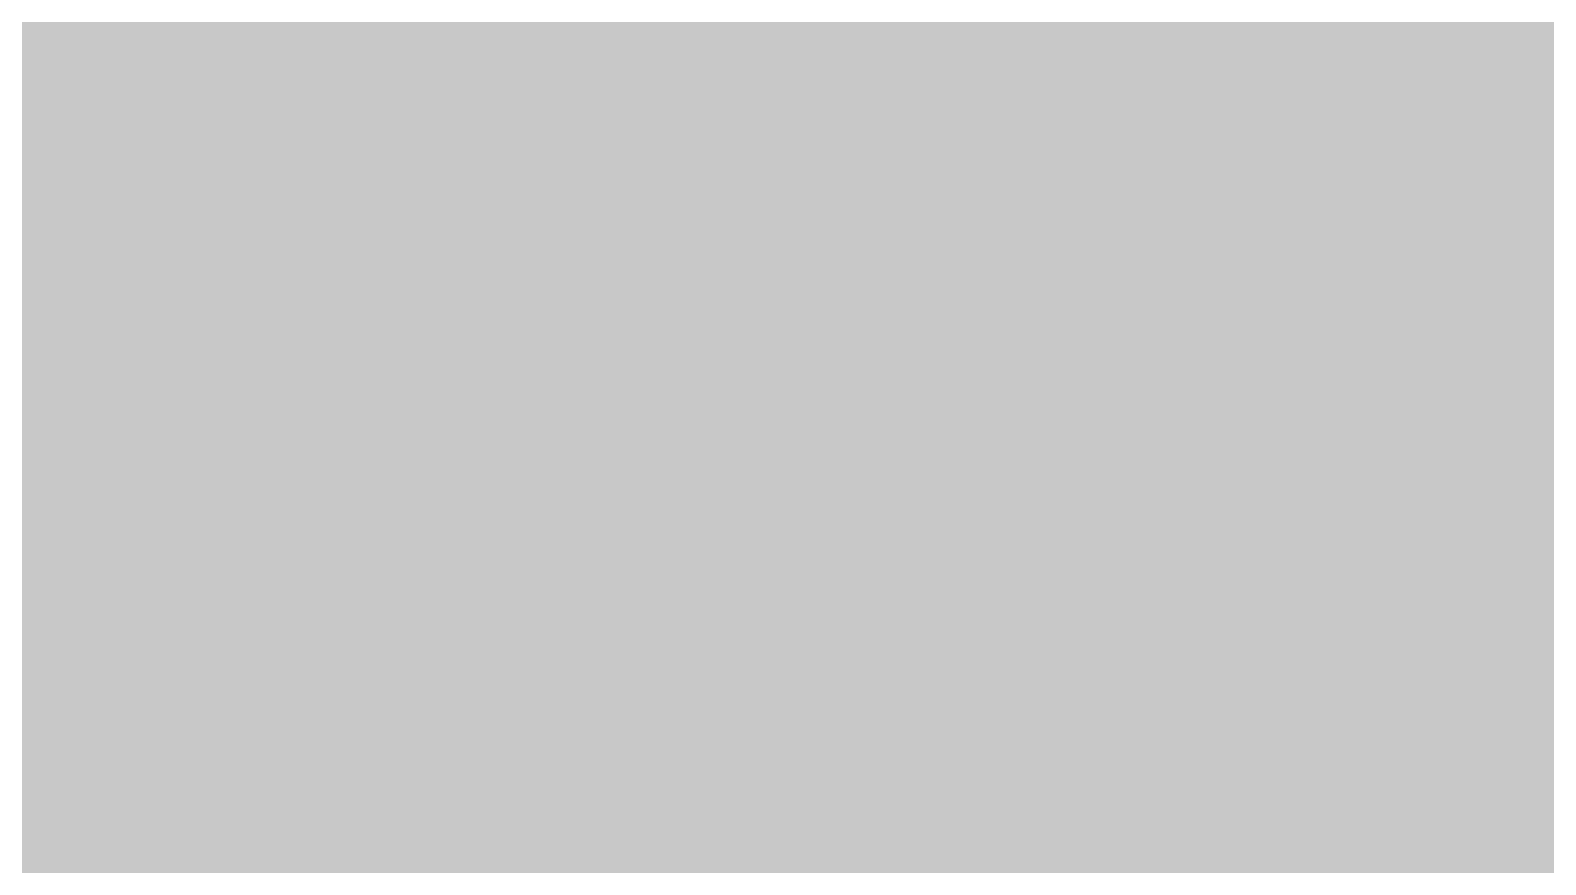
# Model space of a CAD drawing. Header units: inches. Extents: x 22 to 371, y 55 to 284.
# Drawn here: x 63.108 to 63.15317, y 150.33895 to 150.36383 of the extents above; entities that cross this region are included whole.
import ezdxf

# ---------------------------------------------------------------- set-up
doc = ezdxf.new("R2010")
doc.units = ezdxf.units.IN
for name, color, linetype in [('Bottom Solder', 6, 'Continuous'), ('Top Layer', 1, 'Continuous'), ('Top Solder', 216, 'Continuous')]:
    doc.layers.add(name, color=color, linetype=linetype)

msp = doc.modelspace()

# ---------------------------------------------------------------- hatches: boundary and pattern name
at = {"layer": 'Bottom Solder'}
h = msp.add_hatch(color=6, dxfattribs=at)
edge = h.paths.add_edge_path()
edge.add_arc((63.511237, 150.742284), 0.401599, 0, 360)
at = {"layer": 'Top Solder'}
h = msp.add_hatch(color=216, dxfattribs=at)
edge = h.paths.add_edge_path()
edge.add_arc((63.511237, 150.742284), 0.401599, 0, 360)

# ---------------------------------------------------------------- linework, layer by layer
at = {"layer": 'Top Layer'}
for points in [[(63.189447, 150.4442, 0.254, 0.254, 0), (63.487531, 150.742284, 0.254, 0.254, 0)], [(61.595, 150.4442, 0.254, 0.254, 0), (63.189447, 150.4442, 0.254, 0.254, 0)]]:
    msp.add_lwpolyline(points, format="xyseb", dxfattribs=at)
msp.add_lwpolyline([(63.125947, 150.4442, 0.127, 0.127, 1), (63.252947, 150.4442, 0.127, 0.127, 1)], format="xyseb", close=True, dxfattribs=at)
msp.add_lwpolyline([(63.125947, 150.4442, 0.127, 0.127, 1), (63.252947, 150.4442, 0.127, 0.127, 1)], format="xyseb", close=True, dxfattribs=at)

doc.saveas('drawing.dxf')
